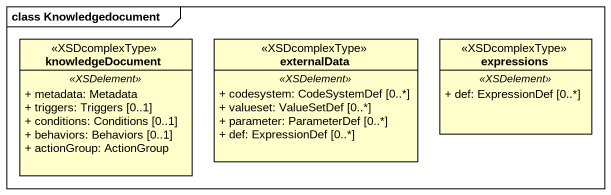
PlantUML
@startuml
mainframe class Knowledgedocument
hide circle
hide empty members
skinparam classAttributeIconSize 0
class knowledgeDocument <<XSDcomplexType>> {
  .. <<XSDelement>> ..
  + metadata: Metadata
  + triggers: Triggers [0..1]
  + conditions: Conditions [0..1]
  + behaviors: Behaviors [0..1]
  + actionGroup: ActionGroup
}
class externalData <<XSDcomplexType>> {
  .. <<XSDelement>> ..
  + codesystem: CodeSystemDef [0..*]
  + valueset: ValueSetDef [0..*]
  + parameter: ParameterDef [0..*]
  + def: ExpressionDef [0..*]
}
class expressions <<XSDcomplexType>> {
  .. <<XSDelement>> ..
  + def: ExpressionDef [0..*]
}
@enduml
